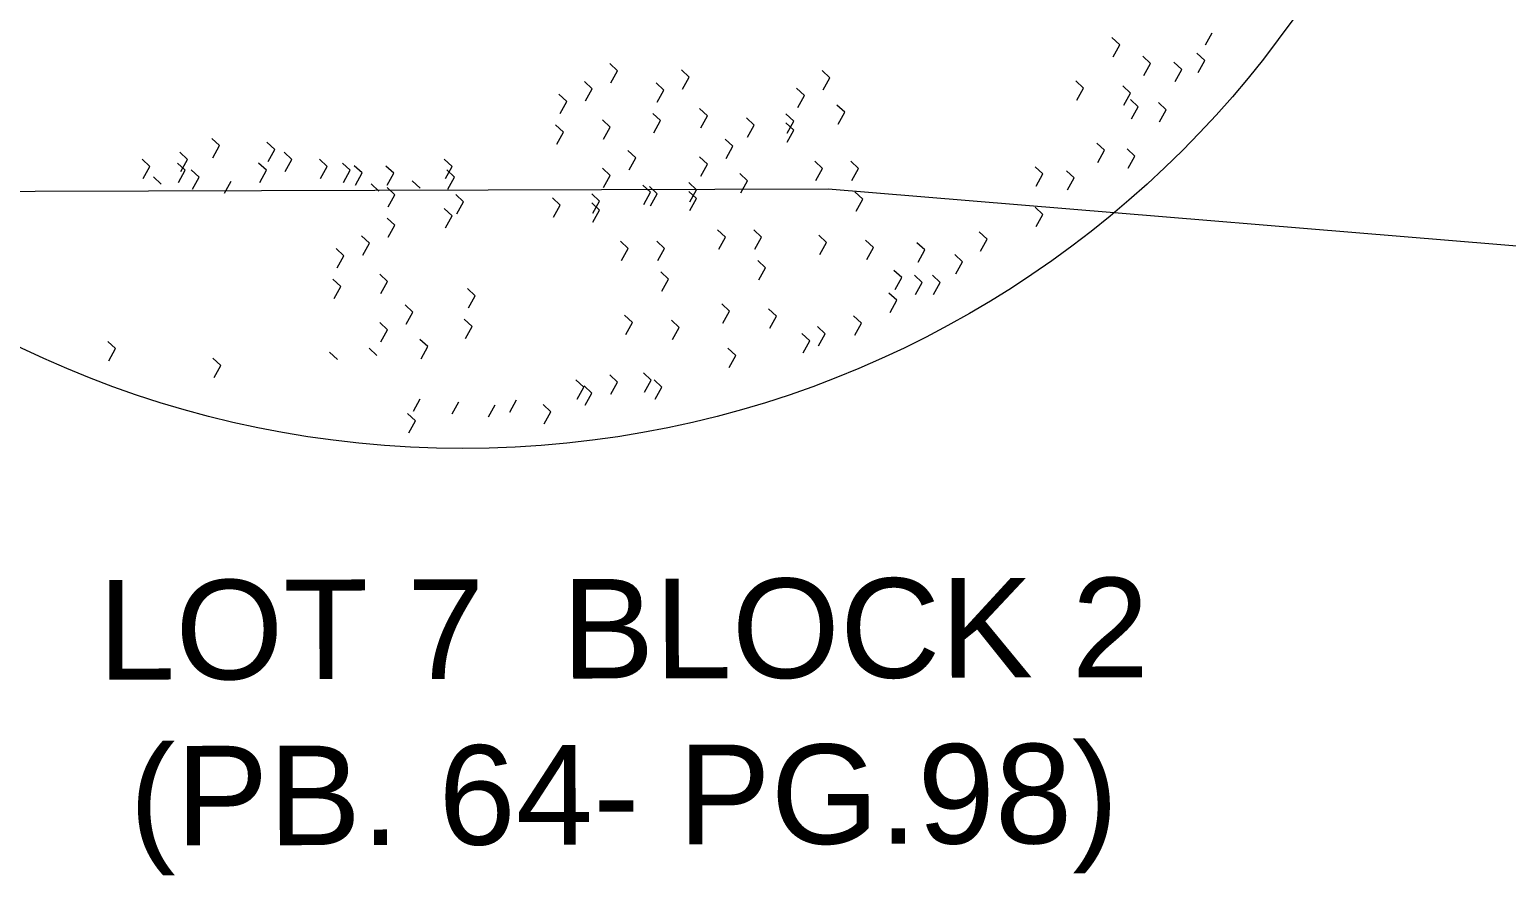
# Model space of a CAD drawing. Header units: inches. Extents: x 437 to 8681, y 26 to 3302.
# Drawn here: x 1260.5 to 1652.3, y 357 to 581.4 of the extents above; entities that cross this region are included whole.
import ezdxf

# ---------------------------------------------------------------- set-up
doc = ezdxf.new("R2010")
doc.units = ezdxf.units.IN
doc.header["$MEASUREMENT"] = 0
doc.layers.add('8TEXTBOLD', color=181, linetype='Continuous', lineweight=13)
doc.layers.add('FENCE', color=1, linetype='FENCE_LINE', lineweight=9)
doc.layers.add('ARBOLES', color=7, linetype='Continuous', lineweight=13, true_color=0x69d485)
doc.styles.get("Standard").update_dxf_attribs({"font": 'arial.ttf'})
doc.styles.add('VERDANA', font='verdana.ttf')
doc.linetypes.add('FENCE_LINE', pattern='A,0.5,-0.1,["X",Standard,S=0.1,R=0,X=-0.1,Y=-0.05],-0.001', length=0.601)

msp = doc.modelspace()

# ---------------------------------------------------------------- linework, layer by layer
at = {"layer": 'ARBOLES', "color": 0}
for p, q in [((1572.48209, 577.32655), (1574.25055, 580.5203)), ((1572.48209, 577.32655), (1574.25055, 580.5203)), ((1549.73836, 577.36959), (1547.67232, 579.29604)), ((1549.73836, 577.36959), (1547.67232, 579.29604)), ((1547.9699, 574.17584), (1549.73836, 577.36959)), ((1547.9699, 574.17584), (1549.73836, 577.36959)), ((1416.51656, 570.43086), (1414.45052, 572.35731)), ((1416.51656, 570.43086), (1414.45052, 572.35731)), ((1557.90594, 572.40553), (1555.8399, 574.33199)), ((1557.90594, 572.40553), (1555.8399, 574.33199)), ((1556.13749, 569.21179), (1557.90594, 572.40553)), ((1566.18721, 570.83494), (1564.12117, 572.76139)), ((1566.18721, 570.83494), (1564.12117, 572.76139)), ((1572.28919, 573.19083), (1570.22315, 575.11729)), ((1570.52074, 569.99709), (1572.28919, 573.19083)), ((1414.7481, 567.23711), (1416.51656, 570.43086)), ((1435.52123, 568.75181), (1433.45519, 570.67827)), ((1435.52123, 568.75181), (1433.45519, 570.67827)), ((1433.75277, 565.55807), (1435.52123, 568.75181)), ((1433.75277, 565.55807), (1435.52123, 568.75181)), ((1472.83185, 568.62468), (1470.76581, 570.55114)), ((1472.83185, 568.62468), (1470.76581, 570.55114)), ((1471.06339, 565.43094), (1472.83185, 568.62468)), ((1471.06339, 565.43094), (1472.83185, 568.62468)), ((1564.41875, 567.64119), (1566.18721, 570.83494)), ((1564.41875, 567.64119), (1566.18721, 570.83494)), ((1409.76079, 565.71906), (1407.69475, 567.64551)), ((1409.76079, 565.71906), (1407.69475, 567.64551)), ((1407.99234, 562.52531), (1409.76079, 565.71906)), ((1407.99234, 562.52531), (1409.76079, 565.71906)), ((1428.76546, 565.34885), (1426.69942, 567.2753)), ((1426.997, 562.1551), (1428.76546, 565.34885)), ((1426.997, 562.1551), (1428.76546, 565.34885)), ((1466.07608, 563.91289), (1464.01004, 565.83934)), ((1466.07608, 563.91289), (1464.01004, 565.83934)), ((1540.14952, 565.85186), (1538.08348, 567.77831)), ((1540.14952, 565.85186), (1538.08348, 567.77831)), ((1538.38107, 562.65811), (1540.14952, 565.85186)), ((1538.38107, 562.65811), (1540.14952, 565.85186)), ((1552.57142, 564.54303), (1550.50538, 566.46948)), ((1552.57142, 564.54303), (1550.50538, 566.46948)), ((1550.80297, 561.34928), (1552.57142, 564.54303)), ((1550.80297, 561.34928), (1552.57142, 564.54303)), ((1403.00502, 562.31609), (1400.93898, 564.24255)), ((1401.23657, 559.12235), (1403.00502, 562.31609)), ((1401.23657, 559.12235), (1403.00502, 562.31609)), ((1440.31564, 558.54292), (1438.2496, 560.46937)), ((1440.31564, 558.54292), (1438.2496, 560.46937)), ((1464.30762, 560.71914), (1466.07608, 563.91289)), ((1464.30762, 560.71914), (1466.07608, 563.91289)), ((1476.75455, 559.46286), (1474.68851, 561.38931)), ((1476.75455, 559.46286), (1474.68851, 561.38931)), ((1554.63702, 560.88781), (1552.57098, 562.81426)), ((1554.63702, 560.88781), (1552.57098, 562.81426)), ((1552.86856, 557.69406), (1554.63702, 560.88781)), ((1552.86856, 557.69406), (1554.63702, 560.88781)), ((1562.04657, 560.10251), (1559.98053, 562.02896)), ((1562.04657, 560.10251), (1559.98053, 562.02896)), ((1414.55521, 555.51016), (1412.48917, 557.43662)), ((1414.55521, 555.51016), (1412.48917, 557.43662)), ((1427.89374, 557.23409), (1425.8277, 559.16054)), ((1427.89374, 557.23409), (1425.8277, 559.16054)), ((1426.12529, 554.04034), (1427.89374, 557.23409)), ((1426.12529, 554.04034), (1427.89374, 557.23409)), ((1438.54719, 555.34917), (1440.31564, 558.54292)), ((1438.54719, 555.34917), (1440.31564, 558.54292)), ((1452.78247, 556.05989), (1450.71643, 557.98634)), ((1452.78247, 556.05989), (1450.71643, 557.98634)), ((1463.24301, 557.10696), (1461.17697, 559.03341)), ((1463.24301, 557.10696), (1461.17697, 559.03341)), ((1463.24301, 554.75106), (1461.17697, 556.67751)), ((1463.24301, 554.75106), (1461.17697, 556.67751)), ((1461.47456, 553.91321), (1463.24301, 557.10696)), ((1474.9861, 556.26911), (1476.75455, 559.46286)), ((1474.9861, 556.26911), (1476.75455, 559.46286)), ((1560.27812, 556.90876), (1562.04657, 560.10251)), ((1560.27812, 556.90876), (1562.04657, 560.10251)), ((1310.92396, 550.60751), (1308.85792, 552.53396)), ((1402.13331, 554.20133), (1400.06727, 556.12778)), ((1402.13331, 554.20133), (1400.06727, 556.12778)), ((1400.36485, 551.00758), (1402.13331, 554.20133)), ((1400.36485, 551.00758), (1402.13331, 554.20133)), ((1412.78675, 552.31642), (1414.55521, 555.51016)), ((1412.78675, 552.31642), (1414.55521, 555.51016)), ((1451.01401, 552.86614), (1452.78247, 556.05989)), ((1451.01401, 552.86614), (1452.78247, 556.05989)), ((1461.47456, 551.55731), (1463.24301, 554.75106)), ((1302.42476, 546.94277), (1300.35872, 548.86923)), ((1302.42476, 546.94277), (1300.35872, 548.86923)), ((1309.1555, 547.41376), (1310.92396, 550.60751)), ((1325.52514, 549.56044), (1323.4591, 551.48689)), ((1325.52514, 549.56044), (1323.4591, 551.48689)), ((1323.75668, 546.36669), (1325.52514, 549.56044)), ((1323.75668, 546.36669), (1325.52514, 549.56044)), ((1330.10163, 546.94277), (1328.03559, 548.86923)), ((1330.10163, 546.94277), (1328.03559, 548.86923)), ((1421.31098, 547.3954), (1419.24494, 549.32185)), ((1421.31098, 547.3954), (1419.24494, 549.32185)), ((1447.07141, 550.42816), (1445.00537, 552.35461)), ((1447.07141, 550.42816), (1445.00537, 552.35461)), ((1445.30296, 547.23441), (1447.07141, 550.42816)), ((1445.30296, 547.23441), (1447.07141, 550.42816)), ((1545.70197, 549.37008), (1543.63593, 551.29653)), ((1545.70197, 549.37008), (1543.63593, 551.29653)), ((1543.93351, 546.17633), (1545.70197, 549.37008)), ((1543.93351, 546.17633), (1545.70197, 549.37008)), ((1553.76531, 547.79948), (1551.69927, 549.72593)), ((1553.76531, 547.79948), (1551.69927, 549.72593)), ((1292.40007, 545.11041), (1290.33403, 547.03686)), ((1292.40007, 545.11041), (1290.33403, 547.03686)), ((1290.63162, 541.91666), (1292.40007, 545.11041)), ((1290.63162, 541.91666), (1292.40007, 545.11041)), ((1301.77098, 544.06334), (1299.70494, 545.98979)), ((1301.77098, 544.06334), (1299.70494, 545.98979)), ((1300.65631, 543.74903), (1302.42476, 546.94277)), ((1300.65631, 543.74903), (1302.42476, 546.94277)), ((1323.34586, 544.06334), (1321.27982, 545.98979)), ((1323.34586, 544.06334), (1321.27982, 545.98979)), ((1328.33317, 543.74903), (1330.10163, 546.94277)), ((1328.33317, 543.74903), (1330.10163, 546.94277)), ((1339.47253, 545.11041), (1337.40649, 547.03686)), ((1339.47253, 545.11041), (1337.40649, 547.03686)), ((1337.70408, 541.91666), (1339.47253, 545.11041)), ((1337.70408, 541.91666), (1339.47253, 545.11041)), ((1345.57452, 544.06334), (1343.50848, 545.98979)), ((1345.57452, 544.06334), (1343.50848, 545.98979)), ((1348.70197, 543.3623), (1346.63593, 545.28875)), ((1348.70197, 543.3623), (1346.63593, 545.28875)), ((1357.12471, 543.27804), (1355.05867, 545.20449)), ((1372.5976, 545.11041), (1370.53156, 547.03686)), ((1372.5976, 545.11041), (1370.53156, 547.03686)), ((1370.82914, 541.91666), (1372.5976, 545.11041)), ((1370.82914, 541.91666), (1372.5976, 545.11041)), ((1419.54252, 544.20165), (1421.31098, 547.3954)), ((1419.54252, 544.20165), (1421.31098, 547.3954)), ((1440.31564, 545.71636), (1438.2496, 547.64281)), ((1440.31564, 545.71636), (1438.2496, 547.64281)), ((1438.54719, 542.52261), (1440.31564, 545.71636)), ((1438.54719, 542.52261), (1440.31564, 545.71636)), ((1470.8705, 544.54216), (1468.80446, 546.46862)), ((1470.8705, 544.54216), (1468.80446, 546.46862)), ((1480.45933, 544.54216), (1478.39329, 546.46862)), ((1480.45933, 544.54216), (1478.39329, 546.46862)), ((1529.35737, 543.08768), (1527.29133, 545.01413)), ((1529.35737, 543.08768), (1527.29133, 545.01413)), ((1551.99685, 544.60573), (1553.76531, 547.79948)), ((1551.99685, 544.60573), (1553.76531, 547.79948)), ((1295.45107, 540.39861), (1293.38503, 542.32506)), ((1300.00252, 540.86959), (1301.77098, 544.06334)), ((1300.00252, 540.86959), (1301.77098, 544.06334)), ((1305.47576, 542.23098), (1303.40972, 544.15743)), ((1305.47576, 542.23098), (1303.40972, 544.15743)), ((1303.7073, 539.03723), (1305.47576, 542.23098)), ((1303.7073, 539.03723), (1305.47576, 542.23098)), ((1312.20649, 537.99016), (1313.97495, 541.18391)), ((1312.20649, 537.99016), (1313.97495, 541.18391)), ((1321.5774, 540.86959), (1323.34586, 544.06334)), ((1321.5774, 540.86959), (1323.34586, 544.06334)), ((1343.80606, 540.86959), (1345.57452, 544.06334)), ((1343.80606, 540.86959), (1345.57452, 544.06334)), ((1346.93351, 540.16855), (1348.70197, 543.3623)), ((1346.93351, 540.16855), (1348.70197, 543.3623)), ((1355.35625, 540.0843), (1357.12471, 543.27804)), ((1355.35625, 540.0843), (1357.12471, 543.27804)), ((1364.0984, 539.35154), (1362.03236, 541.278)), ((1364.0984, 539.35154), (1362.03236, 541.278)), ((1373.25138, 542.23098), (1371.18534, 544.15743)), ((1373.25138, 542.23098), (1371.18534, 544.15743)), ((1371.48293, 539.03723), (1373.25138, 542.23098)), ((1371.48293, 539.03723), (1373.25138, 542.23098)), ((1414.55521, 542.6836), (1412.48917, 544.61006)), ((1414.55521, 542.6836), (1412.48917, 544.61006)), ((1412.78675, 539.48986), (1414.55521, 542.6836)), ((1412.78675, 539.48986), (1414.55521, 542.6836)), ((1437.48258, 538.91043), (1435.41654, 540.83688)), ((1437.48258, 538.91043), (1435.41654, 540.83688)), ((1450.99412, 541.26633), (1448.92808, 543.19278)), ((1450.99412, 541.26633), (1448.92808, 543.19278)), ((1449.22566, 538.07258), (1450.99412, 541.26633)), ((1449.22566, 538.07258), (1450.99412, 541.26633)), ((1469.10204, 541.34842), (1470.8705, 544.54216)), ((1469.10204, 541.34842), (1470.8705, 544.54216)), ((1478.69087, 541.34842), (1480.45933, 544.54216)), ((1478.69087, 541.34842), (1480.45933, 544.54216)), ((1527.58891, 539.89394), (1529.35737, 543.08768)), ((1527.58891, 539.89394), (1529.35737, 543.08768)), ((1537.63863, 542.04062), (1535.57259, 543.96707)), ((1537.63863, 542.04062), (1535.57259, 543.96707)), ((1535.87018, 538.84687), (1537.63863, 542.04062)), ((1535.87018, 538.84687), (1537.63863, 542.04062)), ((1353.202, 538.56624), (1351.13596, 540.4927)), ((1353.202, 538.56624), (1351.13596, 540.4927)), ((1357.41909, 537.60343), (1355.35305, 539.52988)), ((1357.41909, 537.60343), (1355.35305, 539.52988)), ((1355.65064, 534.40968), (1357.41909, 537.60343)), ((1355.65064, 534.40968), (1357.41909, 537.60343)), ((1375.64859, 535.68681), (1373.58255, 537.61327)), ((1375.64859, 535.68681), (1373.58255, 537.61327)), ((1411.72214, 535.87767), (1409.6561, 537.80413)), ((1411.72214, 535.87767), (1409.6561, 537.80413)), ((1425.23368, 538.23357), (1423.16764, 540.16003)), ((1425.23368, 538.23357), (1423.16764, 540.16003)), ((1423.46523, 535.03983), (1425.23368, 538.23357)), ((1423.46523, 535.03983), (1425.23368, 538.23357)), ((1427.02203, 537.86336), (1424.95599, 539.78982)), ((1427.02203, 537.86336), (1424.95599, 539.78982)), ((1425.25358, 534.66962), (1427.02203, 537.86336)), ((1425.25358, 534.66962), (1427.02203, 537.86336)), ((1437.48258, 536.55453), (1435.41654, 538.48098)), ((1437.48258, 536.55453), (1435.41654, 538.48098)), ((1435.71412, 535.71668), (1437.48258, 538.91043)), ((1481.54897, 536.4274), (1479.48293, 538.35385)), ((1481.54897, 536.4274), (1479.48293, 538.35385)), ((1372.5976, 532.02208), (1370.53156, 533.94853)), ((1372.5976, 532.02208), (1370.53156, 533.94853)), ((1373.88013, 532.49307), (1375.64859, 535.68681)), ((1401.2616, 534.83061), (1399.19556, 536.75706)), ((1401.2616, 534.83061), (1399.19556, 536.75706)), ((1399.49314, 531.63686), (1401.2616, 534.83061)), ((1399.49314, 531.63686), (1401.2616, 534.83061)), ((1411.72214, 533.52178), (1409.6561, 535.44823)), ((1411.72214, 533.52178), (1409.6561, 535.44823)), ((1409.95369, 532.68393), (1411.72214, 535.87767)), ((1409.95369, 530.32803), (1411.72214, 533.52178)), ((1435.71412, 533.36078), (1437.48258, 536.55453)), ((1479.78051, 533.23365), (1481.54897, 536.4274)), ((1479.78051, 533.23365), (1481.54897, 536.4274)), ((1529.35737, 532.35525), (1527.29133, 534.28171)), ((1529.35737, 532.35525), (1527.29133, 534.28171)), ((1357.41909, 529.48867), (1355.35305, 531.41512)), ((1357.41909, 529.48867), (1355.35305, 531.41512)), ((1355.65064, 526.29492), (1357.41909, 529.48867)), ((1370.82914, 528.82833), (1372.5976, 532.02208)), ((1370.82914, 528.82833), (1372.5976, 532.02208)), ((1527.58891, 529.16151), (1529.35737, 532.35525)), ((1527.58891, 529.16151), (1529.35737, 532.35525)), ((1350.66332, 524.77687), (1348.59728, 526.70332)), ((1350.66332, 524.77687), (1348.59728, 526.70332)), ((1419.34963, 523.31288), (1417.28358, 525.23933)), ((1419.34963, 523.31288), (1417.28358, 525.23933)), ((1428.93846, 523.31288), (1426.87242, 525.23933)), ((1428.93846, 523.31288), (1426.87242, 525.23933)), ((1445.11006, 526.34564), (1443.04402, 528.27209)), ((1445.11006, 526.34564), (1443.04402, 528.27209)), ((1443.3416, 523.15189), (1445.11006, 526.34564)), ((1443.3416, 523.15189), (1445.11006, 526.34564)), ((1454.6989, 526.34564), (1452.63285, 528.27209)), ((1454.6989, 526.34564), (1452.63285, 528.27209)), ((1452.93044, 523.15189), (1454.6989, 526.34564)), ((1452.93044, 523.15189), (1454.6989, 526.34564)), ((1471.96014, 524.90967), (1469.8941, 526.83613)), ((1471.96014, 524.90967), (1469.8941, 526.83613)), ((1484.38204, 523.60084), (1482.316, 525.52729)), ((1484.38204, 523.60084), (1482.316, 525.52729)), ((1514.53826, 525.81109), (1512.47222, 527.73754)), ((1514.53826, 525.81109), (1512.47222, 527.73754)), ((1512.7698, 522.61734), (1514.53826, 525.81109)), ((1512.7698, 522.61734), (1514.53826, 525.81109)), ((1343.90755, 521.37391), (1341.84151, 523.30036)), ((1342.1391, 518.18016), (1343.90755, 521.37391)), ((1342.1391, 518.18016), (1343.90755, 521.37391)), ((1348.89487, 521.58312), (1350.66332, 524.77687)), ((1348.89487, 521.58312), (1350.66332, 524.77687)), ((1417.58117, 520.11913), (1419.34963, 523.31288)), ((1417.58117, 520.11913), (1419.34963, 523.31288)), ((1427.17, 520.11913), (1428.93846, 523.31288)), ((1427.17, 520.11913), (1428.93846, 523.31288)), ((1470.19168, 521.71593), (1471.96014, 524.90967)), ((1470.19168, 521.71593), (1471.96014, 524.90967)), ((1482.61358, 520.40709), (1484.38204, 523.60084)), ((1482.61358, 520.40709), (1484.38204, 523.60084)), ((1497.97573, 522.93166), (1495.90969, 524.85811)), ((1497.97573, 522.93166), (1495.90969, 524.85811)), ((1496.20727, 519.73791), (1497.97573, 522.93166)), ((1496.20727, 519.73791), (1497.97573, 522.93166)), ((1508.00042, 519.79046), (1505.93438, 521.71691)), ((1455.78854, 518.23087), (1453.72249, 520.15732)), ((1455.78854, 518.23087), (1453.72249, 520.15732)), ((1454.02008, 515.03713), (1455.78854, 518.23087)), ((1454.02008, 515.03713), (1455.78854, 518.23087)), ((1491.87374, 515.6022), (1489.8077, 517.52865)), ((1491.87374, 515.6022), (1489.8077, 517.52865)), ((1506.23196, 516.59671), (1508.00042, 519.79046)), ((1343.03584, 513.25914), (1340.9698, 515.1856)), ((1343.03584, 513.25914), (1340.9698, 515.1856)), ((1355.45774, 514.56798), (1353.3917, 516.49443)), ((1355.45774, 514.56798), (1353.3917, 516.49443)), ((1353.68928, 511.37423), (1355.45774, 514.56798)), ((1353.68928, 511.37423), (1355.45774, 514.56798)), ((1430.0281, 515.19812), (1427.96206, 517.12457)), ((1430.0281, 515.19812), (1427.96206, 517.12457)), ((1428.25964, 512.00437), (1430.0281, 515.19812)), ((1428.25964, 512.00437), (1430.0281, 515.19812)), ((1490.10528, 512.40845), (1491.87374, 515.6022)), ((1490.10528, 512.40845), (1491.87374, 515.6022)), ((1497.32194, 514.29336), (1495.2559, 516.21982)), ((1497.32194, 514.29336), (1495.2559, 516.21982)), ((1495.55349, 511.09962), (1497.32194, 514.29336)), ((1495.55349, 511.09962), (1497.32194, 514.29336)), ((1502.11636, 514.29336), (1500.05032, 516.21982)), ((1502.11636, 514.29336), (1500.05032, 516.21982)), ((1500.3479, 511.09962), (1502.11636, 514.29336)), ((1500.3479, 511.09962), (1502.11636, 514.29336)), ((1341.26738, 510.0654), (1343.03584, 513.25914)), ((1341.26738, 510.0654), (1343.03584, 513.25914)), ((1378.75991, 510.75926), (1376.69387, 512.68572)), ((1376.99145, 507.56552), (1378.75991, 510.75926)), ((1376.99145, 507.56552), (1378.75991, 510.75926)), ((1490.56617, 509.58157), (1488.50013, 511.50802)), ((1490.56617, 509.58157), (1488.50013, 511.50802)), ((1488.79772, 506.38782), (1490.56617, 509.58157)), ((1488.79772, 506.38782), (1490.56617, 509.58157)), ((1362.21351, 506.45321), (1360.14747, 508.37967)), ((1362.21351, 506.45321), (1360.14747, 508.37967)), ((1360.44505, 503.25947), (1362.21351, 506.45321)), ((1360.44505, 503.25947), (1362.21351, 506.45321)), ((1420.43927, 503.68039), (1418.37323, 505.60684)), ((1420.43927, 503.68039), (1418.37323, 505.60684)), ((1446.1997, 506.71314), (1444.13366, 508.6396)), ((1446.1997, 506.71314), (1444.13366, 508.6396)), ((1444.43125, 503.5194), (1446.1997, 506.71314)), ((1444.43125, 503.5194), (1446.1997, 506.71314)), ((1458.6216, 505.40431), (1456.55556, 507.33076)), ((1458.6216, 505.40431), (1456.55556, 507.33076)), ((1481.19527, 503.56094), (1479.12923, 505.48739)), ((1481.19527, 503.56094), (1479.12923, 505.48739)), ((1355.45774, 501.74142), (1353.3917, 503.66787)), ((1355.45774, 501.74142), (1353.3917, 503.66787)), ((1353.68928, 498.54767), (1355.45774, 501.74142)), ((1353.68928, 498.54767), (1355.45774, 501.74142)), ((1377.88819, 502.6445), (1375.82215, 504.57095)), ((1377.88819, 502.6445), (1375.82215, 504.57095)), ((1376.11974, 499.45075), (1377.88819, 502.6445)), ((1376.11974, 499.45075), (1377.88819, 502.6445)), ((1418.67081, 500.48664), (1420.43927, 503.68039)), ((1418.67081, 500.48664), (1420.43927, 503.68039)), ((1432.86117, 502.37156), (1430.79512, 504.29801)), ((1432.86117, 502.37156), (1430.79512, 504.29801)), ((1431.09271, 499.17781), (1432.86117, 502.37156)), ((1431.09271, 499.17781), (1432.86117, 502.37156)), ((1456.85314, 502.21056), (1458.6216, 505.40431)), ((1456.85314, 502.21056), (1458.6216, 505.40431)), ((1471.60643, 500.6815), (1469.54039, 502.60796)), ((1471.60643, 500.6815), (1469.54039, 502.60796)), ((1479.42681, 500.36719), (1481.19527, 503.56094)), ((1479.42681, 500.36719), (1481.19527, 503.56094)), ((1283.31659, 496.75501), (1281.25055, 498.68146)), ((1283.31659, 496.75501), (1281.25055, 498.68146)), ((1366.13621, 497.29138), (1364.07017, 499.21784)), ((1366.13621, 497.29138), (1364.07017, 499.21784)), ((1467.4658, 498.84914), (1465.39976, 500.77559)), ((1467.4658, 498.84914), (1465.39976, 500.77559)), ((1465.69734, 495.65539), (1467.4658, 498.84914)), ((1465.69734, 495.65539), (1467.4658, 498.84914)), ((1469.83798, 497.48776), (1471.60643, 500.6815)), ((1469.83798, 497.48776), (1471.60643, 500.6815)), ((1281.54814, 493.56126), (1283.31659, 496.75501)), ((1281.54814, 493.56126), (1283.31659, 496.75501)), ((1311.21138, 492.30497), (1309.14534, 494.23143)), ((1311.21138, 492.30497), (1309.14534, 494.23143)), ((1342.16413, 493.88842), (1340.09809, 495.81487)), ((1342.16413, 493.88842), (1340.09809, 495.81487)), ((1352.62467, 494.93549), (1350.55863, 496.86194)), ((1352.62467, 494.93549), (1350.55863, 496.86194)), ((1364.36776, 494.09764), (1366.13621, 497.29138)), ((1364.36776, 494.09764), (1366.13621, 497.29138)), ((1447.85227, 494.92264), (1445.78623, 496.84909)), ((1447.85227, 494.92264), (1445.78623, 496.84909)), ((1446.08382, 491.72889), (1447.85227, 494.92264)), ((1446.08382, 491.72889), (1447.85227, 494.92264)), ((1309.44293, 489.11123), (1311.21138, 492.30497)), ((1309.44293, 489.11123), (1311.21138, 492.30497)), ((1425.40568, 488.37848), (1423.33964, 490.30493)), ((1425.40568, 488.37848), (1423.33964, 490.30493)), ((1407.53558, 486.54611), (1405.46954, 488.47256)), ((1405.76713, 483.35236), (1407.53558, 486.54611)), ((1409.71486, 484.97551), (1407.64882, 486.90196)), ((1409.71486, 484.97551), (1407.64882, 486.90196)), ((1416.47063, 487.85494), (1414.40459, 489.7814)), ((1416.47063, 487.85494), (1414.40459, 489.7814)), ((1414.70218, 484.6612), (1416.47063, 487.85494)), ((1423.63723, 485.18473), (1425.40568, 488.37848)), ((1423.63723, 485.18473), (1425.40568, 488.37848)), ((1428.23875, 486.54611), (1426.17271, 488.47256)), ((1428.23875, 486.54611), (1426.17271, 488.47256)), ((1426.47029, 483.35236), (1428.23875, 486.54611)), ((1426.47029, 483.35236), (1428.23875, 486.54611)), ((1362.39944, 480.21116), (1364.1679, 483.40491)), ((1362.39944, 480.21116), (1364.1679, 483.40491)), ((1372.64206, 479.42587), (1374.41052, 482.61961)), ((1372.64206, 479.42587), (1374.41052, 482.61961)), ((1387.89703, 479.9494), (1389.66548, 483.14315)), ((1407.94641, 481.78176), (1409.71486, 484.97551)), ((1407.94641, 481.78176), (1409.71486, 484.97551)), ((1362.86033, 477.64605), (1360.79429, 479.5725)), ((1362.86033, 477.64605), (1360.79429, 479.5725)), ((1382.2309, 478.64057), (1383.99935, 481.83431)), ((1382.2309, 478.64057), (1383.99935, 481.83431)), ((1398.81846, 480.00195), (1396.75242, 481.9284)), ((1398.81846, 480.00195), (1396.75242, 481.9284)), ((1397.05, 476.8082), (1398.81846, 480.00195)), ((1397.05, 476.8082), (1398.81846, 480.00195)), ((1361.09188, 474.4523), (1362.86033, 477.64605)), ((1361.09188, 474.4523), (1362.86033, 477.64605))]:
    msp.add_line(p, q, dxfattribs=at)
msp.add_circle((1375.44128, 740.27276), 270, dxfattribs=at)
at = {"layer": 'FENCE', "color": 0, "ltscale": 2}
msp.add_lwpolyline([(1688.25945, 521.22573), (1472.33758, 539.0833), (810.929, 537.11234), (816.19821, 1205.05206), (814.45737, 1494.63512), (821.23244, 1908.57968), (1553.68366, 2752.81047), (971.06193, 2752.81047)], dxfattribs=at)

# ---------------------------------------------------------------- texts
at = {"layer": '8TEXTBOLD', "color": 7, "insert": (1418.04172, 435.69385), "char_height": 26.4115616, "width": 374.4287107, "attachment_point": 2, "rotation": 0.1352778, "style": 'VERDANA'}
msp.add_mtext('{\\fArial|b0|i0|c0|p34;LOT 7  BLOCK 2 \\P(PB. 64- PG.98)}', dxfattribs=at)

doc.saveas('drawing.dxf')
